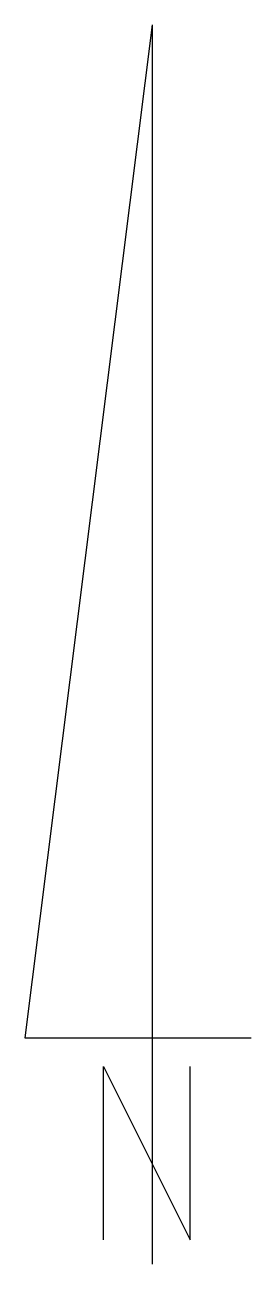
# Model space of a CAD drawing. Header units: millimetres. Extents: x -2.5 to 1.9, y -4.3 to 19.5.
import ezdxf

# ---------------------------------------------------------------- set-up
doc = ezdxf.new("R2010")
doc.units = ezdxf.units.MM

msp = doc.modelspace()

# ---------------------------------------------------------------- linework, layer by layer
msp.add_line((0, 19.46), (0, -4.35))
for points in [[(0, 19.46), (-2.45, 0), (1.9, 0)], [(-0.94, -3.88), (-0.94, -0.555), (0.73, -3.88), (0.73, -0.555)]]:
    msp.add_lwpolyline(points)

doc.saveas('drawing.dxf')
